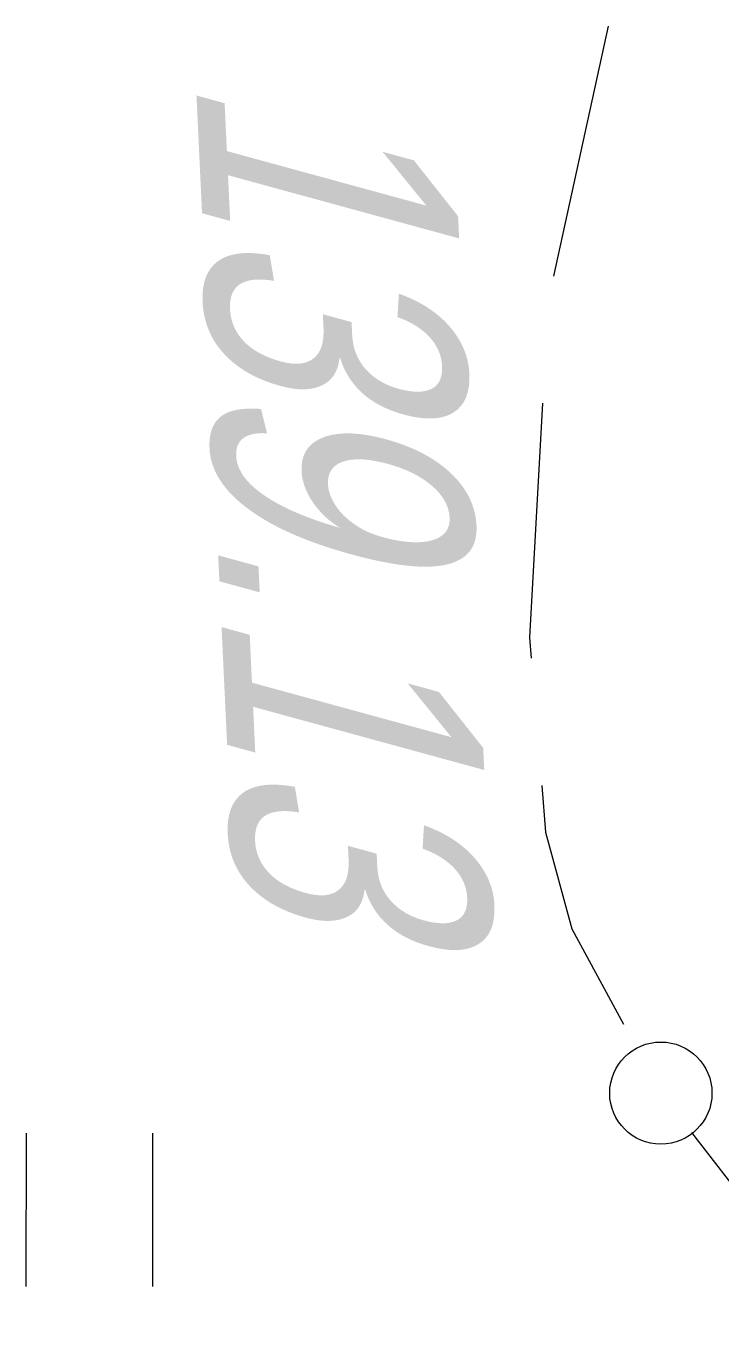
# Model space of a CAD drawing. Extents: x 10098 to 11902, y 8648 to 10202.
# Drawn here: x 11775.44 to 11778.16, y 8776.24 to 8781.36 of the extents above; entities that cross this region are included whole.
import ezdxf

# ---------------------------------------------------------------- set-up
doc = ezdxf.new("R2010")
doc.units = 0
for name, color, linetype in [('24_Растительность', 7, 'Continuous'), ('25_Откосы', 7, 'Continuous'), ('38_Высотные_отметки', 7, 'Continuous')]:
    doc.layers.add(name, color=color, linetype=linetype)
doc.styles.add('mggt', font='russian_1251.shx', dxfattribs={"width": 0.75, "oblique": 18, "height": 1})

msp = doc.modelspace()

# ---------------------------------------------------------------- linework, layer by layer
at = {"layer": '24_Растительность', "color": 8, "linetype": 'Continuous', "lineweight": 15}
for p, q in [((11775.445, 8776.426), (11775.446, 8777.026)), ((11775.94, 8776.426), (11775.941, 8777.026))]:
    msp.add_line(p, q, dxfattribs=at)
at = {"layer": '25_Откосы', "color": 8, "linetype": 'Continuous', "lineweight": 15}
for p, q in [((11777.721, 8781.357), (11777.508, 8780.379)), ((11777.465, 8779.882), (11777.414, 8778.965)), ((11777.414, 8778.965), (11777.421, 8778.884)), ((11777.462, 8778.386), (11777.477, 8778.203)), ((11777.477, 8778.203), (11777.579, 8777.825)), ((11777.579, 8777.825), (11777.782, 8777.452)), ((11778.047, 8777.029), (11778.658, 8776.237))]:
    msp.add_line(p, q, dxfattribs=at)
at = {"layer": '38_Высотные_отметки', "color": 8, "lineweight": 9}
msp.add_circle((11777.9276, 8777.1826), 0.2, dxfattribs=at)

# ---------------------------------------------------------------- texts
at = {"layer": '38_Высотные_отметки', "color": 8, "lineweight": 15, "style": 'mggt', "oblique": 18, "width": 0.8}
msp.add_text('139.13    ', height=1, rotation=272.7013, dxfattribs=at).set_placement((11776.1073, 8781.1672))

doc.saveas('drawing.dxf')
